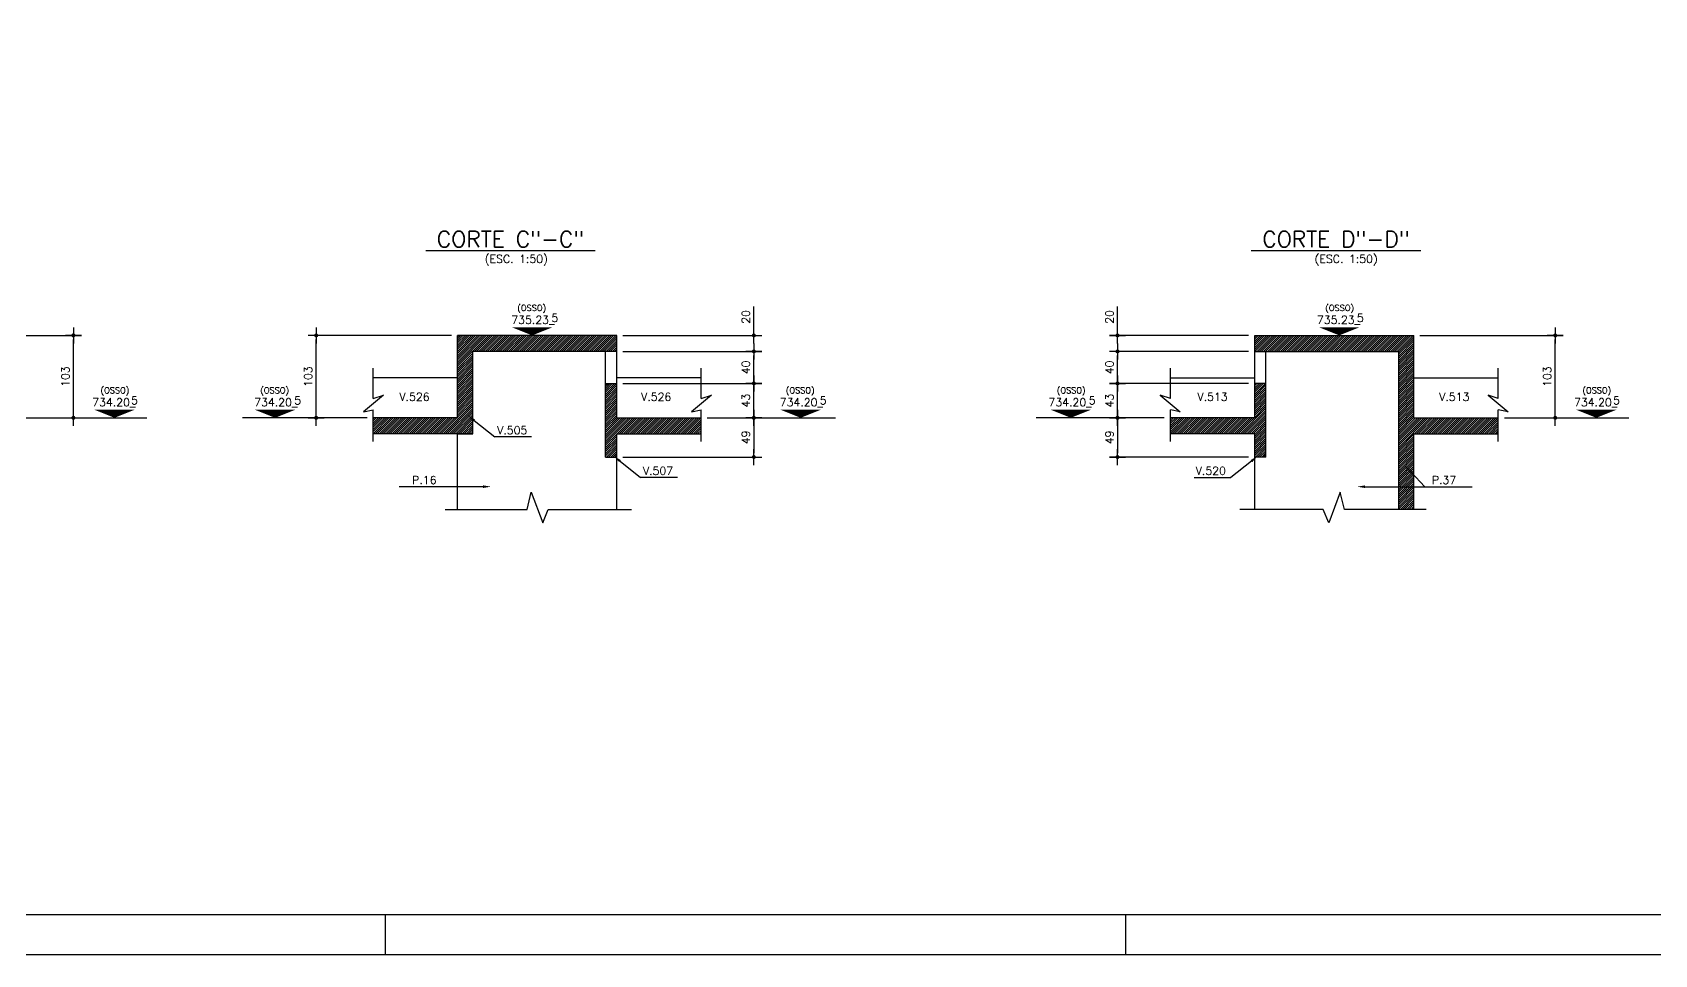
# Model space of a CAD drawing. Header units: inches. Extents: x 0 to 5940, y 0 to 4205.
# Drawn here: x 2724 to 4751, y 0 to 1152 of the extents above; entities that cross this region are included whole.
import ezdxf
from ezdxf.enums import TextEntityAlignment as Align

# ---------------------------------------------------------------- set-up
doc = ezdxf.new("R2010")
doc.units = ezdxf.units.IN
doc.header["$LTSCALE"] = 50
doc.header["$MEASUREMENT"] = 0
for name, color, linetype in [('CORTE-FORMA', 1, 'Continuous'), ('CORTES', 2, 'Continuous'), ('COTA', 6, 'Continuous'), ('FOLHA', 7, 'Continuous'), ('NIVEL', 3, 'Continuous'), ('TEXTO', 3, 'Continuous')]:
    doc.layers.add(name, color=color, linetype=linetype)
doc.styles.add('ROMANS', font='romans.shx')
doc.dimstyles.new('COTA_50', dxfattribs={"dimscale": 5, "dimtxt": 2, "dimasz": 1, "dimexe": 2, "dimexo": 1.5, "dimgap": 1, "dimtad": 1, "dimzin": 12, "dimdsep": 46, "dimtxsty": 'ROMANS', "dimblk1": 'COTA', "dimblk2": 'COTA', "dimsah": 1, "dimcen": -4, "dimdle": 1.5, "dimclrd": 6, "dimclre": 6, "dimclrt": 3, "dimadec": 0, "dimazin": 0, "dimtfac": 1, "dimtofl": 0, "dimtmove": 0, "dimatfit": 3, "dimldrblk": 'COTA', "dimfxl": 1, "dimtolj": 1, "dimtzin": 12, "dimarcsym": 0})
pattern_1 = [(45, (32.4059, 0), (-1.3258252, 1.3258252), [])]

# ---------------------------------------------------------------- blocks, each defined once
blk = doc.blocks.new('COTA')
at = {"layer": 'COTA'}
for p, q in [((2, 0), (-2, 0)), ((0, -2), (0, 2))]:
    blk.add_line(p, q, dxfattribs=at)
at = {"layer": 'COTA', "const_width": 0.5}
blk.add_lwpolyline([(-0.25, 0, 1), (0.25, 0, 1)], format="xyb", close=True, dxfattribs=at)
blk = doc.blocks.new('*D122')
at = {"layer": 'COTA', "color": 6, "lineweight": -2, "transparency": 16777216}
for p, q in [((3247.3, 773.8), (3068.3, 773.8)), ((3078.3, 675.8), (3078.3, 768.8)), ((3141.9, 670.8), (3068.3, 670.8))]:
    blk.add_line(p, q, dxfattribs=at)
at = {"layer": 'Defpoints', "color": 0, "transparency": 16777216}
for p in [(3078.3, 773.8), (3254.8, 773.8), (3149.4, 670.8)]:
    blk.add_point(p, dxfattribs=at)
at = {"layer": 'COTA', "color": 6, "lineweight": -2, "transparency": 16777216, "xscale": 5, "yscale": 5, "zscale": 5}
for p, rotation in [((3078.3, 773.8), 90), ((3078.3, 670.8), 270)]:
    blk.add_blockref('COTA', p, dxfattribs=dict(at, rotation=rotation))
at = {"layer": 'COTA', "color": 3, "transparency": 16777216, "insert": (3068.3, 722.3), "char_height": 10, "attachment_point": 5, "rotation": 90, "style": 'ROMANS'}
blk.add_mtext('\\A1;103', dxfattribs=at)
blk = doc.blocks.new('*D123')
at = {"layer": 'COTA', "color": 6, "lineweight": -2, "transparency": 16777216}
for p, q in [((3566.8, 670.8), (3635.2, 670.8)), ((3625.2, 665.8), (3625.2, 626.8)), ((3461.3, 621.8), (3635.2, 621.8))]:
    blk.add_line(p, q, dxfattribs=at)
at = {"layer": 'Defpoints', "color": 0, "transparency": 16777216}
for p in [(3559.3, 670.8), (3453.8, 621.8), (3625.2, 621.8)]:
    blk.add_point(p, dxfattribs=at)
at = {"layer": 'COTA', "color": 6, "lineweight": -2, "transparency": 16777216, "xscale": 5, "yscale": 5, "zscale": 5}
for p, rotation in [((3625.2, 670.8), 90), ((3625.2, 621.8), 270)]:
    blk.add_blockref('COTA', p, dxfattribs=dict(at, rotation=rotation))
at = {"layer": 'COTA', "color": 3, "transparency": 16777216, "insert": (3615.2, 646.3), "char_height": 10, "attachment_point": 5, "rotation": 90, "style": 'ROMANS'}
blk.add_mtext('\\A1;49', dxfattribs=at)
blk = doc.blocks.new('*D124')
at = {"layer": 'COTA', "color": 6, "lineweight": -2, "transparency": 16777216}
for p, q in [((3461.3, 713.8), (3635.2, 713.8)), ((3625.2, 675.8), (3625.2, 708.8)), ((3566.8, 670.8), (3635.2, 670.8))]:
    blk.add_line(p, q, dxfattribs=at)
at = {"layer": 'Defpoints', "color": 0, "transparency": 16777216}
for p in [(3453.8, 713.8), (3625.2, 713.8), (3559.3, 670.8)]:
    blk.add_point(p, dxfattribs=at)
at = {"layer": 'COTA', "color": 6, "lineweight": -2, "transparency": 16777216, "xscale": 5, "yscale": 5, "zscale": 5}
for p, rotation in [((3625.2, 713.8), 90), ((3625.2, 670.8), 270)]:
    blk.add_blockref('COTA', p, dxfattribs=dict(at, rotation=rotation))
at = {"layer": 'COTA', "color": 3, "transparency": 16777216, "insert": (3615.2, 692.3), "char_height": 10, "attachment_point": 5, "rotation": 90, "style": 'ROMANS'}
blk.add_mtext('\\A1;43', dxfattribs=at)
blk = doc.blocks.new('*D125')
at = {"layer": 'COTA', "color": 6, "lineweight": -2, "transparency": 16777216}
for p, q in [((3461.3, 753.8), (3635.2, 753.8)), ((3625.2, 718.8), (3625.2, 748.8)), ((3461.3, 713.8), (3635.2, 713.8))]:
    blk.add_line(p, q, dxfattribs=at)
at = {"layer": 'Defpoints', "color": 0, "transparency": 16777216}
for p in [(3453.8, 753.8), (3625.2, 753.8), (3453.8, 713.8)]:
    blk.add_point(p, dxfattribs=at)
at = {"layer": 'COTA', "color": 6, "lineweight": -2, "transparency": 16777216, "xscale": 5, "yscale": 5, "zscale": 5}
for p, rotation in [((3625.2, 753.8), 90), ((3625.2, 713.8), 270)]:
    blk.add_blockref('COTA', p, dxfattribs=dict(at, rotation=rotation))
at = {"layer": 'COTA', "color": 3, "transparency": 16777216, "insert": (3615.2, 733.8), "char_height": 10, "attachment_point": 5, "rotation": 90, "style": 'ROMANS'}
blk.add_mtext('\\A1;40', dxfattribs=at)
blk = doc.blocks.new('*D126')
at = {"layer": 'COTA', "color": 6, "lineweight": -2, "transparency": 16777216}
for p, q in [((3625.2, 778.8), (3625.2, 810)), ((3461.3, 773.8), (3635.2, 773.8)), ((3461.3, 753.8), (3635.2, 753.8)), ((3625.2, 748.8), (3625.2, 743.8))]:
    blk.add_line(p, q, dxfattribs=at)
at = {"layer": 'Defpoints', "color": 0, "transparency": 16777216}
for p in [(3453.8, 773.8), (3625.2, 773.8), (3453.8, 753.8)]:
    blk.add_point(p, dxfattribs=at)
at = {"layer": 'COTA', "color": 6, "lineweight": -2, "transparency": 16777216, "xscale": 5, "yscale": 5, "zscale": 5}
for p, rotation in [((3625.2, 773.8), 270), ((3625.2, 753.8), 90)]:
    blk.add_blockref('COTA', p, dxfattribs=dict(at, rotation=rotation))
at = {"layer": 'COTA', "color": 3, "transparency": 16777216, "insert": (3615.2, 796.9), "char_height": 10, "attachment_point": 5, "rotation": 90, "style": 'ROMANS'}
blk.add_mtext('\\A1;20', dxfattribs=at)
blk = doc.blocks.new('*D127')
at = {"layer": 'COTA', "color": 6, "lineweight": -2, "transparency": 16777216}
for p, q in [((4457.5, 773.8), (4636.6, 773.8)), ((4626.6, 675.8), (4626.6, 768.8)), ((4563, 670.8), (4636.6, 670.8))]:
    blk.add_line(p, q, dxfattribs=at)
at = {"layer": 'Defpoints', "color": 0, "transparency": 16777216}
for p in [(4450, 773.8), (4626.6, 773.8), (4555.5, 670.8)]:
    blk.add_point(p, dxfattribs=at)
at = {"layer": 'COTA', "color": 6, "lineweight": -2, "transparency": 16777216, "xscale": 5, "yscale": 5, "zscale": 5}
for p, rotation in [((4626.6, 773.8), 90), ((4626.6, 670.8), 270)]:
    blk.add_blockref('COTA', p, dxfattribs=dict(at, rotation=rotation))
at = {"layer": 'COTA', "color": 3, "transparency": 16777216, "insert": (4616.6, 722.3), "char_height": 10, "attachment_point": 5, "rotation": 90, "style": 'ROMANS'}
blk.add_mtext('\\A1;103', dxfattribs=at)
blk = doc.blocks.new('*D128')
at = {"layer": 'COTA', "color": 6, "lineweight": -2, "transparency": 16777216}
for p, q in [((4138.1, 670.8), (4069.6, 670.8)), ((4079.6, 665.8), (4079.6, 626.8)), ((4243.5, 621.8), (4069.6, 621.8))]:
    blk.add_line(p, q, dxfattribs=at)
at = {"layer": 'Defpoints', "color": 0, "transparency": 16777216}
for p in [(4145.6, 670.8), (4079.6, 621.8), (4251, 621.8)]:
    blk.add_point(p, dxfattribs=at)
at = {"layer": 'COTA', "color": 6, "lineweight": -2, "transparency": 16777216, "xscale": 5, "yscale": 5, "zscale": 5}
for p, rotation in [((4079.6, 670.8), 90), ((4079.6, 621.8), 270)]:
    blk.add_blockref('COTA', p, dxfattribs=dict(at, rotation=rotation))
at = {"layer": 'COTA', "color": 3, "transparency": 16777216, "insert": (4069.6, 646.3), "char_height": 10, "attachment_point": 5, "rotation": 90, "style": 'ROMANS'}
blk.add_mtext('\\A1;49', dxfattribs=at)
blk = doc.blocks.new('*D129')
at = {"layer": 'COTA', "color": 6, "lineweight": -2, "transparency": 16777216}
for p, q in [((4243.5, 713.8), (4069.6, 713.8)), ((4079.6, 675.8), (4079.6, 708.8)), ((4138.1, 670.8), (4069.6, 670.8))]:
    blk.add_line(p, q, dxfattribs=at)
at = {"layer": 'Defpoints', "color": 0, "transparency": 16777216}
for p in [(4079.6, 713.8), (4251, 713.8), (4145.6, 670.8)]:
    blk.add_point(p, dxfattribs=at)
at = {"layer": 'COTA', "color": 6, "lineweight": -2, "transparency": 16777216, "xscale": 5, "yscale": 5, "zscale": 5}
for p, rotation in [((4079.6, 713.8), 90), ((4079.6, 670.8), 270)]:
    blk.add_blockref('COTA', p, dxfattribs=dict(at, rotation=rotation))
at = {"layer": 'COTA', "color": 3, "transparency": 16777216, "insert": (4069.6, 692.3), "char_height": 10, "attachment_point": 5, "rotation": 90, "style": 'ROMANS'}
blk.add_mtext('\\A1;43', dxfattribs=at)
blk = doc.blocks.new('*D130')
at = {"layer": 'COTA', "color": 6, "lineweight": -2, "transparency": 16777216}
for p, q in [((4243.5, 753.8), (4069.6, 753.8)), ((4079.6, 718.8), (4079.6, 748.8)), ((4243.5, 713.8), (4069.6, 713.8))]:
    blk.add_line(p, q, dxfattribs=at)
at = {"layer": 'Defpoints', "color": 0, "transparency": 16777216}
for p in [(4079.6, 753.8), (4251, 753.8), (4251, 713.8)]:
    blk.add_point(p, dxfattribs=at)
at = {"layer": 'COTA', "color": 6, "lineweight": -2, "transparency": 16777216, "xscale": 5, "yscale": 5, "zscale": 5}
for p, rotation in [((4079.6, 753.8), 90), ((4079.6, 713.8), 270)]:
    blk.add_blockref('COTA', p, dxfattribs=dict(at, rotation=rotation))
at = {"layer": 'COTA', "color": 3, "transparency": 16777216, "insert": (4069.6, 733.8), "char_height": 10, "attachment_point": 5, "rotation": 90, "style": 'ROMANS'}
blk.add_mtext('\\A1;40', dxfattribs=at)
blk = doc.blocks.new('*D131')
at = {"layer": 'COTA', "color": 6, "lineweight": -2, "transparency": 16777216}
for p, q in [((4079.6, 778.8), (4079.6, 810)), ((4243.5, 773.8), (4069.6, 773.8)), ((4243.5, 753.8), (4069.6, 753.8)), ((4079.6, 748.8), (4079.6, 743.8))]:
    blk.add_line(p, q, dxfattribs=at)
at = {"layer": 'Defpoints', "color": 0, "transparency": 16777216}
for p in [(4079.6, 773.8), (4251, 773.8), (4251, 753.8)]:
    blk.add_point(p, dxfattribs=at)
at = {"layer": 'COTA', "color": 6, "lineweight": -2, "transparency": 16777216, "xscale": 5, "yscale": 5, "zscale": 5}
for p, rotation in [((4079.6, 773.8), 270), ((4079.6, 753.8), 90)]:
    blk.add_blockref('COTA', p, dxfattribs=dict(at, rotation=rotation))
at = {"layer": 'COTA', "color": 3, "transparency": 16777216, "insert": (4069.6, 796.9), "char_height": 10, "attachment_point": 5, "rotation": 90, "style": 'ROMANS'}
blk.add_mtext('\\A1;20', dxfattribs=at)
blk = doc.blocks.new('*D140')
at = {"layer": 'COTA', "color": 6, "lineweight": -2}
for p, q in [((2605.9, 773.8), (2784.9, 773.8)), ((2774.9, 675.8), (2774.9, 768.8)), ((2711.3, 670.8), (2784.9, 670.8))]:
    blk.add_line(p, q, dxfattribs=at)
at = {"layer": 'Defpoints', "color": 0}
for p in [(2598.4, 773.8), (2774.9, 773.8), (2703.8, 670.8)]:
    blk.add_point(p, dxfattribs=at)
at = {"layer": 'COTA', "color": 6, "lineweight": -2, "xscale": 5, "yscale": 5, "zscale": 5}
for p, rotation in [((2774.9, 773.8), 90), ((2774.9, 670.8), 270)]:
    blk.add_blockref('COTA', p, dxfattribs=dict(at, rotation=rotation))
at = {"layer": 'COTA', "color": 3, "insert": (2764.9, 722.3), "char_height": 10, "attachment_point": 5, "rotation": 90, "style": 'ROMANS'}
blk.add_mtext('\\A1;103', dxfattribs=at)

msp = doc.modelspace()

# ---------------------------------------------------------------- hatches: boundary and pattern name
at = {"layer": 'CORTES'}
h = msp.add_hatch(dxfattribs=at)
h.set_pattern_fill('ANSI31', color=252, scale=15)
h.set_pattern_definition(pattern_1)
h.paths.add_polyline_path([(3254.835, 773.814), (3254.835, 670.814), (3149.411, 670.814), (3149.411, 650.814), (3273.835, 650.814), (3273.835, 753.814), (3453.835, 753.814), (3453.835, 773.814)])
h = msp.add_hatch(dxfattribs=at)
h.set_pattern_fill('ANSI31', color=252, scale=15)
h.paths.add_polyline_path([(4450.049, 773.814), (4251.049, 773.814), (4251.049, 753.814), (4431.049, 753.814), (4431.049, 584.747), (4450.049, 584.747), (4450.049, 650.814), (4555.474, 650.814), (4555.474, 670.814), (4450.049, 670.814)])
h.paths.add_polyline_path([(4450.049, 584.747), (4431.049, 584.747), (4431.049, 556.395), (4450.049, 556.395)])
h = msp.add_hatch(dxfattribs=at)
h.set_pattern_fill('ANSI31', color=252, scale=15)
h.set_pattern_definition(pattern_1)
h.paths.add_polyline_path([(3453.835, 670.814), (3453.835, 713.814), (3439.835, 713.814), (3439.835, 621.814), (3453.835, 621.814), (3453.835, 650.814), (3559.26, 650.814), (3559.26, 670.814)])
h = msp.add_hatch(dxfattribs=at)
h.set_pattern_fill('ANSI31', color=252, scale=15)
h.paths.add_polyline_path([(4145.624, 670.814), (4145.624, 650.814), (4251.049, 650.814), (4251.049, 621.814), (4265.049, 621.814), (4265.049, 713.814), (4251.049, 713.814), (4251.049, 670.814)])

# ---------------------------------------------------------------- linework, layer by layer
at = {"layer": 'CORTE-FORMA'}
for p, q in [((3453.835, 773.814), (3254.835, 773.814)), ((3254.835, 670.814), (3254.835, 773.814)), ((3453.835, 753.814), (3453.835, 773.814)), ((4251.049, 773.814), (4450.049, 773.814)), ((4251.049, 753.814), (4251.049, 773.814)), ((4450.049, 670.814), (4450.049, 773.814)), ((3453.835, 753.814), (3273.835, 753.814)), ((3273.835, 650.814), (3273.835, 753.814)), ((4251.049, 753.814), (4431.049, 753.814)), ((4431.049, 556.395), (4431.049, 753.814)), ((3439.835, 621.814), (3439.835, 713.814)), ((3439.835, 713.814), (3453.835, 713.814)), ((3453.835, 670.814), (3453.835, 713.814)), ((4251.049, 670.814), (4251.049, 713.814)), ((4265.049, 713.814), (4251.049, 713.814)), ((4265.049, 621.814), (4265.049, 713.814)), ((3254.835, 670.814), (3149.411, 670.814)), ((3453.835, 670.814), (3559.26, 670.814)), ((4251.049, 670.814), (4145.624, 670.814)), ((4450.049, 670.814), (4555.474, 670.814)), ((3273.835, 650.814), (3149.411, 650.814)), ((3254.835, 650.814), (3273.835, 650.814)), ((3453.835, 621.814), (3453.835, 650.814)), ((3453.835, 650.814), (3559.26, 650.814)), ((4251.049, 650.814), (4145.624, 650.814)), ((4251.049, 621.814), (4251.049, 650.814)), ((4450.049, 650.814), (4555.474, 650.814)), ((4450.049, 556.395), (4450.049, 650.814)), ((3439.835, 621.814), (3453.835, 621.814)), ((4265.049, 621.814), (4251.049, 621.814))]:
    msp.add_line(p, q, dxfattribs=at)
at = {"layer": 'CORTES'}
for p, q in [((3439.835, 713.814), (3439.835, 753.814)), ((3453.835, 713.814), (3453.835, 753.814)), ((4251.049, 713.814), (4251.049, 753.814)), ((4265.049, 713.814), (4265.049, 753.814)), ((3254.835, 720.814), (3149.411, 720.814)), ((3559.26, 720.814), (3453.835, 720.814)), ((4145.624, 720.814), (4251.049, 720.814)), ((4450.049, 720.814), (4555.474, 720.814)), ((3254.835, 556.395), (3254.835, 650.814)), ((3453.835, 556.395), (3453.835, 621.814)), ((4251.049, 556.395), (4251.049, 621.814))]:
    msp.add_line(p, q, dxfattribs=at)
at = {"layer": 'CORTES', "color": 8}
for p, q in [((3149.411, 694.734), (3149.411, 732.895)), ((3559.26, 694.734), (3559.26, 732.895)), ((4145.624, 694.734), (4145.624, 732.895)), ((4555.474, 694.734), (4555.474, 732.895)), ((3162.235, 699.005), (3137.24, 678.314)), ((3149.411, 694.734), (3162.235, 699.005)), ((3572.085, 699.005), (3547.089, 678.314)), ((3559.26, 694.734), (3572.085, 699.005)), ((4145.624, 694.734), (4132.8, 699.005)), ((4132.8, 699.005), (4157.795, 678.314)), ((4555.474, 694.734), (4542.649, 699.005)), ((4542.649, 699.005), (4567.644, 678.314)), ((3137.24, 678.314), (3149.411, 680.854)), ((3149.411, 641.212), (3149.411, 680.854)), ((3547.089, 678.314), (3559.26, 680.854)), ((3559.26, 641.212), (3559.26, 680.854)), ((4145.624, 641.212), (4145.624, 680.854)), ((4157.795, 678.314), (4145.624, 680.854)), ((4555.474, 641.212), (4555.474, 680.854)), ((4567.644, 678.314), (4555.474, 680.854)), ((3341.809, 556.395), (3347.086, 577.835)), ((3347.086, 577.835), (3361.321, 539.435)), ((4357.798, 577.835), (4343.563, 539.435)), ((4363.075, 556.395), (4357.798, 577.835)), ((3239.521, 556.395), (3341.809, 556.395)), ((3361.321, 539.435), (3368.266, 556.395)), ((3368.266, 556.395), (3472.443, 556.395)), ((4336.619, 556.395), (4232.441, 556.395)), ((4343.563, 539.435), (4336.619, 556.395)), ((4465.364, 556.395), (4363.075, 556.395))]:
    msp.add_line(p, q, dxfattribs=at)
at = {"layer": 'COTA'}
for p, q in [((2784.878, 670.814), (2866.838, 670.814)), ((3068.309, 670.814), (2986.35, 670.814)), ((3635.238, 670.814), (3727.032, 670.814)), ((4069.646, 670.814), (3977.852, 670.814)), ((4636.575, 670.814), (4718.535, 670.814))]:
    msp.add_line(p, q, dxfattribs=at)
at = {"layer": 'FOLHA', "color": 1}
msp.add_line((125, 50), (5895, 50), dxfattribs=at)
at = {"layer": 'FOLHA'}
for p, q in [((3165, 0), (3165, 50)), ((4090, 0), (4090, 50))]:
    msp.add_line(p, q, dxfattribs=at)
msp.add_lwpolyline([(0, 4205), (0, 0), (5940, 0), (5940, 4205)], close=True, dxfattribs=at)
at = {"layer": 'NIVEL', "color": 1}
for points in [[(3348.207, 773.814, 0, 50, 0), (3348.207, 783.814, 50, 50, 0)], [(4356.677, 773.814, 0, 50, 0), (4356.677, 783.814, 50, 50, 0)], [(2826.268, 670.814, 0, 50, 0), (2826.268, 680.814, 50, 50, 0)], [(3026.92, 670.814, 0, 50, 0), (3026.92, 680.814, 50, 50, 0)], [(3683.678, 670.814, 0, 50, 0), (3683.678, 680.814, 50, 50, 0)], [(4021.206, 670.814, 0, 50, 0), (4021.206, 680.814, 50, 50, 0)], [(4677.964, 670.814, 0, 50, 0), (4677.964, 680.814, 50, 50, 0)]]:
    msp.add_lwpolyline(points, format="xyseb", dxfattribs=at)
at = {"layer": 'TEXTO', "color": 8}
for p, q in [((3275.811, 667.463), (3301.374, 646.972)), ((3347.553, 646.972), (3301.374, 646.972)), ((3457.943, 616.679), (3483.506, 596.188)), ((4246.942, 616.679), (4221.379, 596.188)), ((3529.685, 596.188), (3483.506, 596.188)), ((4175.199, 596.188), (4221.379, 596.188)), ((4446.355, 602.95), (4463.782, 584.747)), ((3286.805, 584.747), (3182.074, 584.747)), ((4389.053, 584.747), (4522.81, 584.747))]:
    msp.add_line(p, q, dxfattribs=at)
for points in [[(3276.853, 668.763), (3274.768, 666.162), (3268.008, 673.717)], [(3458.985, 617.98), (3456.9, 615.379), (3450.14, 622.934)], [(4245.899, 617.98), (4247.984, 615.379), (4254.744, 622.934)], [(4445.151, 601.797), (4447.559, 604.102), (4439.439, 610.173)], [(3286.805, 583.081), (3286.805, 586.414), (3296.805, 584.747)], [(4389.053, 583.081), (4389.053, 586.414), (4379.053, 584.747)]]:
    msp.add_solid(points, dxfattribs=at)

# ---------------------------------------------------------------- texts
at = {"layer": 'NIVEL', "color": 4, "style": 'ROMANS'}
for p in [(3347.659, 804.379), (4357.225, 804.379), (2826.816, 701.379), (3026.372, 701.379), (3683.13, 701.379), (4021.754, 701.379), (4678.512, 701.379)]:
    msp.add_text('(OSSO)', height=7.5, dxfattribs=at).set_placement(p, align=Align.CENTER)
at = {"layer": 'NIVEL', "color": 3, "style": 'ROMANS'}
for s, p in [('735.23_', (3349.095, 788.168)), ('5', (3376.432, 790.63)), ('735.23_', (4355.789, 788.168)), ('5', (4383.025, 790.63)), ('734.20_', (2825.38, 685.168)), ('5', (2851.335, 687.63)), ('734.20_', (3027.808, 685.168)), ('5', (3055.145, 687.63)), ('734.20_', (3684.566, 685.168)), ('5', (3711.903, 687.63)), ('734.20_', (4020.318, 685.168)), ('5', (4047.856, 687.63)), ('734.20_', (4677.076, 685.168)), ('5', (4703.065, 687.63))]:
    msp.add_text(s, height=10, dxfattribs=at).set_placement(p, align=Align.CENTER)
at = {"layer": 'TEXTO', "color": 1, "style": 'ROMANS'}
for s, p in [('%%U CORTE C"-C" ', (3215.37, 884.108)), ('%%U CORTE D"-D" ', (4246.8, 884.108))]:
    msp.add_text(s, height=20, dxfattribs=at).set_placement(p)
at = {"layer": 'TEXTO', "color": 3, "style": 'ROMANS'}
for p in [(3288.973, 864.426), (4325.911, 864.426)]:
    msp.add_text('(ESC. 1:50)', height=10, dxfattribs=at).set_placement(p)
at = {"layer": 'TEXTO', "style": 'ROMANS'}
for s, p in [('V.526', (3182.295, 692.04)), ('V.526', (3484.364, 692.04)), ('V.513', (4179.568, 692.04)), ('V.513', (4481.637, 692.04)), ('V.505', (3304.448, 650.299)), ('V.507', (3486.579, 599.516)), ('V.520', (4177.353, 599.516)), ('P.16', (3198.196, 588.075)), ('P.37', (4472.403, 588.075))]:
    msp.add_text(s, height=10, dxfattribs=at).set_placement(p)

# ---------------------------------------------------------------- dimensions: what is measured, and where the dimension line sits
at = {"layer": 'COTA'}
for base, p1, p2, picture, middle in [((3625.238, 773.814), (3453.835, 753.814), (3453.835, 773.814), '*D126', (3615.238, 796.91)), ((4079.646, 773.814), (4251.049, 753.814), (4251.049, 773.814), '*D131', (4069.646, 796.91)), ((2774.878, 773.814), (2703.777, 670.814), (2598.352, 773.814), '*D140', (2764.878, 722.314)), ((3078.309, 773.814), (3149.411, 670.814), (3254.835, 773.814), '*D122', (3068.309, 722.314)), ((4626.575, 773.814), (4555.474, 670.814), (4450.049, 773.814), '*D127', (4616.575, 722.314)), ((3625.238, 753.814), (3453.835, 713.814), (3453.835, 753.814), '*D125', (3615.238, 733.814)), ((4079.646, 753.814), (4251.049, 713.814), (4251.049, 753.814), '*D130', (4069.646, 733.814)), ((3625.238, 713.814), (3559.26, 670.814), (3453.835, 713.814), '*D124', (3615.238, 692.314)), ((4079.646, 713.814), (4145.624, 670.814), (4251.049, 713.814), '*D129', (4069.646, 692.314)), ((3625.238, 621.814), (3559.26, 670.814), (3453.835, 621.814), '*D123', (3615.238, 646.314)), ((4079.646, 621.814), (4145.624, 670.814), (4251.049, 621.814), '*D128', (4069.646, 646.314))]:
    dim = msp.add_linear_dim(base=base, p1=p1, p2=p2, angle=90, dimstyle='COTA_50', dxfattribs=at)
    dim.commit()
    dim.dimension.update_dxf_attribs({"geometry": picture, "text_midpoint": middle})

doc.saveas('drawing.dxf')
